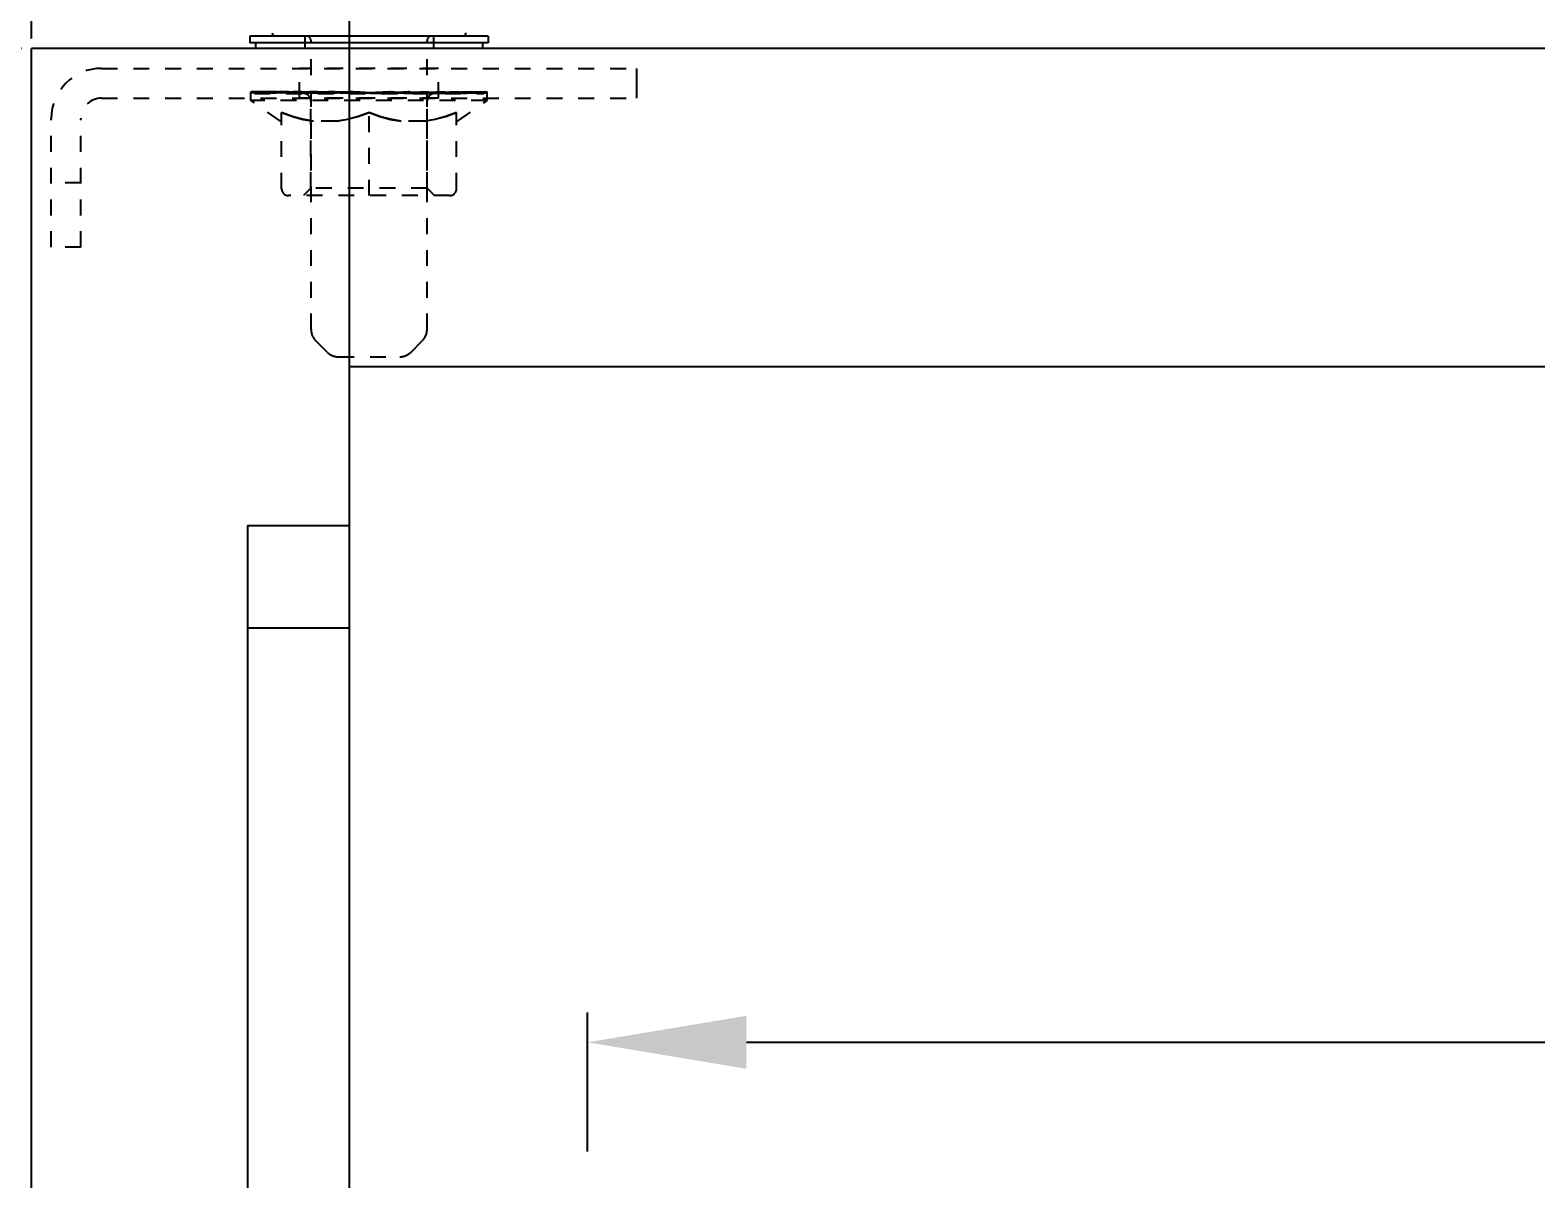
# Model space of a CAD drawing. Extents: x 0 to 288, y 0 to 192.
# Drawn here: x 25.49 to 34.97, y 106.33 to 113.56 of the extents above; entities that cross this region are included whole.
import ezdxf

# ---------------------------------------------------------------- set-up
doc = ezdxf.new("R2010")
doc.units = 0
doc.header["$MEASUREMENT"] = 0
doc.linetypes.add('HIDDEN', pattern=[0.2, 0.1, -0.1])
doc.layers.get('0').update_dxf_attribs({"linetype": 'CONTINUOUS'})
doc.layers.get('DEFPOINTS').update_dxf_attribs({"linetype": 'CONTINUOUS'})
for name, color, linetype in [('DEFAULT_2', 8, 'HIDDEN'), ('dim', 3, 'CONTINUOUS'), ('PANEL', 9, 'CONTINUOUS')]:
    doc.layers.add(name, color=color, linetype=linetype)
doc.styles.add('ROMANS', font='ROMANS.shx')
doc.dimstyles.get("Standard").update_dxf_attribs({"dimscale": 0, "dimtxt": 0.125, "dimasz": 0.1875, "dimexe": 0.187, "dimexo": 0.0625, "dimgap": 0.09, "dimtad": 0, "dimtih": 1, "dimtoh": 1, "dimlfac": 4, "dimzin": 0, "dimdsep": 46, "dimtxsty": 'ROMANS', "dimcen": 0, "dimclrd": 256, "dimclre": 256, "dimadec": 0, "dimazin": 0, "dimtfac": 1, "dimtofl": 0, "dimtmove": 0, "dimatfit": 3, "dimfxl": 0, "dimtolj": 1, "dimtzin": 0, "dimarcsym": 0})

# ---------------------------------------------------------------- blocks, each defined once
blk = doc.blocks.new('*D6')
at = {"layer": 'DEFPOINTS', "color": 0, "linetype": 'Continuous'}
for p in [(22.5, 113.4417), (25.5, 113.4417), (25.5, 53.4417)]:
    blk.add_point(p, dxfattribs=at)
at = {"layer": 'dim', "linetype": 'Continuous', "lineweight": -2}
for p, q in [((25.4375, 113.4417), (22.313, 113.4417)), ((22.5, 112.4417), (22.5, 84.0317)), ((22.5, 54.4417), (22.5, 82.8517)), ((25.4375, 53.4417), (22.313, 53.4417))]:
    blk.add_line(p, q, dxfattribs=at)
at = {"layer": 'dim', "linetype": 'Continuous'}
for points in [[(22.3333, 112.4417), (22.6667, 112.4417), (22.5, 113.4417)], [(22.3333, 54.4417), (22.6667, 54.4417), (22.5, 53.4417)]]:
    blk.add_solid(points, dxfattribs=at)
at = {"layer": 'dim', "color": 0, "linetype": 'Continuous', "insert": (22.5, 83.4417), "char_height": 1, "attachment_point": 5, "style": 'ROMANS'}
blk.add_mtext('\\A1;60.00', dxfattribs=at)
blk = doc.blocks.new('*D7')
at = {"layer": 'DEFPOINTS', "color": 0, "linetype": 'Continuous'}
for p in [(73.5, 118.75), (25.5, 113.4417), (73.5, 113.4417)]:
    blk.add_point(p, dxfattribs=at)
at = {"layer": 'dim', "linetype": 'Continuous', "lineweight": -2}
for p, q in [((25.5, 113.5042), (25.5, 118.937)), ((73.5, 113.5042), (73.5, 118.937)), ((26.5, 118.75), (47.41, 118.75)), ((72.5, 118.75), (51.59, 118.75))]:
    blk.add_line(p, q, dxfattribs=at)
at = {"layer": 'dim', "linetype": 'Continuous'}
for points in [[(26.5, 118.9167), (26.5, 118.5833), (25.5, 118.75)], [(72.5, 118.9167), (72.5, 118.5833), (73.5, 118.75)]]:
    blk.add_solid(points, dxfattribs=at)
at = {"layer": 'dim', "color": 0, "linetype": 'Continuous', "insert": (49.5, 118.75), "char_height": 1, "attachment_point": 5, "style": 'ROMANS'}
blk.add_mtext('\\A1;48.00', dxfattribs=at)
blk = doc.blocks.new('*D18')
at = {"layer": 'DEFPOINTS', "color": 0, "linetype": 'Continuous'}
for p in [(27.5025, 117), (27.5025, 71), (49.5025, 71)]:
    blk.add_point(p, dxfattribs=at)
at = {"layer": 'PANEL', "linetype": 'Continuous', "lineweight": -2}
for p, q in [((27.5025, 71.0625), (27.5025, 117.187)), ((49.5025, 71.0625), (49.5025, 117.187)), ((28.5025, 117), (36.4125, 117)), ((48.5025, 117), (40.5925, 117))]:
    blk.add_line(p, q, dxfattribs=at)
at = {"layer": 'PANEL', "linetype": 'Continuous'}
for points in [[(28.5025, 117.1667), (28.5025, 116.8333), (27.5025, 117)], [(48.5025, 117.1667), (48.5025, 116.8333), (49.5025, 117)]]:
    blk.add_solid(points, dxfattribs=at)
at = {"layer": 'PANEL', "color": 0, "linetype": 'Continuous', "insert": (38.5025, 117), "char_height": 1, "attachment_point": 5, "style": 'ROMANS'}
blk.add_mtext('\\A1;22.00', dxfattribs=at)
blk = doc.blocks.new('*D23')
at = {"layer": 'DEFPOINTS', "color": 0, "linetype": 'Continuous'}
for p in [(48, 107.19), (29, 106.44), (48, 106.44)]:
    blk.add_point(p, dxfattribs=at)
at = {"layer": 'PANEL', "linetype": 'Continuous', "lineweight": -2}
for p, q in [((29, 106.5025), (29, 107.377)), ((48, 106.5025), (48, 107.377)), ((30, 107.19), (36.4814, 107.19)), ((47, 107.19), (40.5186, 107.19))]:
    blk.add_line(p, q, dxfattribs=at)
at = {"layer": 'PANEL', "linetype": 'Continuous'}
for points in [[(30, 107.3567), (30, 107.0233), (29, 107.19)], [(47, 107.3567), (47, 107.0233), (48, 107.19)]]:
    blk.add_solid(points, dxfattribs=at)
at = {"layer": 'PANEL', "color": 0, "linetype": 'Continuous', "insert": (38.5, 107.19), "char_height": 1, "attachment_point": 5, "style": 'ROMANS'}
blk.add_mtext('\\A1;19.00', dxfattribs=at)

msp = doc.modelspace()

# ---------------------------------------------------------------- linework, layer by layer
at = {"color": 7, "linetype": 'Continuous'}
for p, q in [((28.375, 113.5197), (26.875, 113.5197)), ((26.875, 113.5197), (26.875, 113.4777)), ((28.375, 113.5197), (28.375, 113.4777)), ((25.5, 53.4417), (25.5, 113.4417)), ((28.375, 113.4777), (26.875, 113.4777)), ((26.91, 113.4777), (26.91, 113.4417)), ((28.34, 113.4777), (28.34, 113.4417)), ((26.8605, 109.7972), (27.5025, 109.7972))]:
    msp.add_line(p, q, dxfattribs=at)
at = {"linetype": 'ByBlock'}
msp.add_line((73.5, 113.4417), (25.5, 113.4417), dxfattribs=at)
at = {"linetype": 'HIDDEN'}
msp.add_line((28.0625, 113.3167), (27.1875, 113.3167), dxfattribs=at)
at = {"color": 8, "linetype": 'HIDDEN'}
for p, q in [((27.1875, 113.1297), (27.1875, 113.3167)), ((28.0625, 113.1297), (28.0625, 113.3167)), ((28.0625, 113.1297), (27.1875, 113.1297))]:
    msp.add_line(p, q, dxfattribs=at)
for p, q in [((29.308, 113.3167), (29.308, 113.1297)), ((26.8605, 110.4417), (26.8605, 56.4417))]:
    msp.add_line(p, q)
at = {"color": 3, "linetype": 'Continuous'}
for p, q in [((27.5025, 55.4417), (27.5025, 111.4417)), ((27.5025, 111.4417), (71.5025, 111.4417)), ((26.8605, 110.4417), (27.5025, 110.4417))]:
    msp.add_line(p, q, dxfattribs=at)
at = {"color": 7, "linetype": 'Continuous'}
for centre, start, end in [((27.035, 113.5397), 180, 270), ((28.215, 113.5397), 270, 0)]:
    msp.add_arc(centre, 0.02, start, end, dxfattribs=at)
at = {"layer": 'DEFAULT_2', "color": 8, "linetype": 'HIDDEN'}
for p, q in [((27.22, 113.5197), (27.22, 113.4417)), ((28.03, 113.5197), (28.03, 113.4417)), ((27.26, 111.6742), (27.26, 113.4897)), ((27.99, 111.6742), (27.99, 113.4897)), ((26.8815, 113.1151), (26.8815, 113.1697)), ((26.9034, 113.162), (26.8815, 113.162)), ((26.8928, 113.162), (26.8928, 113.1697)), ((26.9138, 113.162), (26.8928, 113.162)), ((26.9149, 113.162), (26.8928, 113.162)), ((26.9034, 113.1581), (26.9034, 113.162)), ((26.9034, 113.1581), (28.3466, 113.1581)), ((26.9138, 113.1581), (26.9138, 113.162)), ((26.9149, 113.1581), (26.9149, 113.162)), ((26.9263, 113.162), (26.9263, 113.1697)), ((26.948, 113.162), (26.9263, 113.162)), ((26.9715, 113.1623), (26.9458, 113.162)), ((26.9458, 113.1581), (26.9458, 113.162)), ((26.974, 113.1623), (26.948, 113.162)), ((26.948, 113.1581), (26.948, 113.162)), ((26.9811, 113.162), (26.9811, 113.1697)), ((27.0017, 113.162), (26.9811, 113.162)), ((27.022, 113.1623), (26.9984, 113.162)), ((26.9984, 113.1581), (26.9984, 113.162)), ((27.0257, 113.1623), (27.0017, 113.162)), ((27.0017, 113.1581), (27.0017, 113.162)), ((27.2382, 113.1616), (27.0092, 113.1616)), ((27.0554, 113.162), (27.0554, 113.1697)), ((27.0743, 113.162), (27.0554, 113.162)), ((27.0568, 113.1581), (27.0568, 113.1616)), ((27.0575, 113.1581), (27.0575, 113.1616)), ((27.0606, 113.1581), (27.0606, 113.1616)), ((27.0909, 113.1623), (27.0701, 113.162)), ((27.0701, 113.1581), (27.0701, 113.162)), ((27.0703, 113.1581), (27.0703, 113.1616)), ((27.0957, 113.1623), (27.0743, 113.162)), ((27.0743, 113.1581), (27.0743, 113.162)), ((27.0764, 113.1616), (27.0775, 113.1628)), ((27.0775, 113.1581), (27.0775, 113.1628)), ((27.0814, 113.1581), (27.0814, 113.1616)), ((27.1007, 113.1581), (27.1007, 113.1616)), ((27.1188, 113.1581), (27.1188, 113.1616)), ((27.1212, 113.1581), (27.1212, 113.1648)), ((27.147, 113.1581), (27.147, 113.1616)), ((27.1471, 113.162), (27.1471, 113.1697)), ((27.1637, 113.162), (27.1471, 113.162)), ((27.176, 113.1623), (27.1587, 113.162)), ((27.1587, 113.1581), (27.1587, 113.162)), ((27.1817, 113.1623), (27.1637, 113.162)), ((27.1637, 113.1581), (27.1637, 113.162)), ((27.1716, 113.1581), (27.1716, 113.1616)), ((27.1873, 113.1581), (27.1873, 113.1665)), ((27.2079, 113.1581), (27.2079, 113.1616)), ((27.2106, 113.1581), (27.2106, 113.1616)), ((27.2382, 113.1581), (27.2382, 113.1616)), ((27.3165, 113.1616), (27.2508, 113.1616)), ((27.2532, 113.162), (27.2532, 113.1697)), ((27.267, 113.162), (27.2532, 113.162)), ((27.2747, 113.1623), (27.2614, 113.162)), ((27.2614, 113.1581), (27.2614, 113.162)), ((27.2812, 113.1623), (27.267, 113.162)), ((27.267, 113.1581), (27.267, 113.162)), ((27.2737, 113.1581), (27.2737, 113.1679)), ((27.2814, 113.1581), (27.2814, 113.1616)), ((27.2926, 113.1581), (27.2926, 113.1616)), ((27.3165, 113.1581), (27.3165, 113.1616)), ((27.4042, 113.1616), (27.3416, 113.1616)), ((27.3653, 113.1581), (27.3653, 113.1616)), ((27.3707, 113.162), (27.3707, 113.1697)), ((27.3813, 113.162), (27.3707, 113.162)), ((27.3751, 113.162), (27.3707, 113.162)), ((27.3751, 113.1581), (27.3751, 113.162)), ((27.3778, 113.169), (27.3767, 113.1694)), ((27.3778, 113.1581), (27.3778, 113.1689)), ((27.3813, 113.1581), (27.3813, 113.162)), ((27.3906, 113.1581), (27.3906, 113.1621)), ((27.4042, 113.1581), (27.4042, 113.1616)), ((27.4986, 113.1616), (27.4409, 113.1616)), ((27.4572, 113.1581), (27.4572, 113.1616)), ((27.4903, 113.1616), (27.625, 113.1697)), ((27.4965, 113.1696), (27.4959, 113.1697)), ((27.4959, 113.162), (27.4959, 113.1697)), ((27.5029, 113.162), (27.4959, 113.162)), ((27.4965, 113.162), (27.4965, 113.1696)), ((27.4965, 113.1581), (27.4965, 113.162)), ((27.4986, 113.1581), (27.4986, 113.1616)), ((27.5015, 113.1581), (27.5015, 113.1623)), ((27.5029, 113.1581), (27.5029, 113.162)), ((27.5968, 113.1616), (27.5459, 113.1616)), ((27.5541, 113.1581), (27.5541, 113.1616)), ((27.5968, 113.1581), (27.5968, 113.1616)), ((27.622, 113.1621), (27.6217, 113.162)), ((27.6217, 113.162), (27.625, 113.162)), ((27.6217, 113.1581), (27.6217, 113.162)), ((27.622, 113.1581), (27.622, 113.1621)), ((27.625, 113.162), (27.625, 113.1697)), ((27.628, 113.1621), (27.6283, 113.162)), ((27.628, 113.1581), (27.628, 113.1621)), ((27.6283, 113.1581), (27.6283, 113.162)), ((27.6307, 113.1616), (27.7041, 113.1616)), ((27.6532, 113.1581), (27.6532, 113.1616)), ((27.6677, 113.1672), (27.7597, 113.1616)), ((27.6677, 113.1616), (27.6677, 113.1672)), ((27.6925, 113.1616), (27.6925, 113.1657)), ((27.6959, 113.1581), (27.6959, 113.1616)), ((27.7471, 113.162), (27.7541, 113.162)), ((27.7471, 113.1581), (27.7471, 113.162)), ((27.7485, 113.1581), (27.7485, 113.1623)), ((27.7514, 113.1616), (27.8091, 113.1616)), ((27.7514, 113.1581), (27.7514, 113.1616)), ((27.7535, 113.1696), (27.7541, 113.1697)), ((27.7535, 113.162), (27.7535, 113.1696)), ((27.7535, 113.1581), (27.7535, 113.162)), ((27.7541, 113.162), (27.7541, 113.1697)), ((27.7928, 113.1581), (27.7928, 113.1616)), ((27.8458, 113.1616), (27.9084, 113.1616)), ((27.8458, 113.1581), (27.8458, 113.1616)), ((27.8594, 113.1581), (27.8594, 113.1621)), ((27.8687, 113.162), (27.8793, 113.162)), ((27.8687, 113.1581), (27.8687, 113.162)), ((27.8722, 113.169), (27.8733, 113.1694)), ((27.8722, 113.1581), (27.8722, 113.1689)), ((27.8749, 113.162), (27.8793, 113.162)), ((27.8749, 113.1581), (27.8749, 113.162)), ((27.8793, 113.162), (27.8793, 113.1697)), ((27.8847, 113.1581), (27.8847, 113.1616)), ((27.9335, 113.1616), (27.9992, 113.1616)), ((27.9335, 113.1581), (27.9335, 113.1616)), ((27.9574, 113.1581), (27.9574, 113.1616)), ((27.9686, 113.1581), (27.9686, 113.1616)), ((27.9688, 113.1623), (27.983, 113.162)), ((27.9763, 113.1581), (27.9763, 113.1679)), ((27.983, 113.162), (27.9968, 113.162)), ((27.983, 113.1581), (27.983, 113.162)), ((27.9886, 113.1581), (27.9886, 113.162)), ((27.9968, 113.162), (27.9968, 113.1697)), ((28.0118, 113.1616), (28.2408, 113.1616)), ((28.0118, 113.1581), (28.0118, 113.1616)), ((28.0394, 113.1581), (28.0394, 113.1616)), ((28.0421, 113.1581), (28.0421, 113.1616)), ((28.0627, 113.1581), (28.0627, 113.1665)), ((28.0683, 113.1623), (28.0863, 113.162)), ((28.0784, 113.1581), (28.0784, 113.1616)), ((28.0863, 113.162), (28.1029, 113.162)), ((28.0863, 113.1581), (28.0863, 113.162)), ((28.0913, 113.1581), (28.0913, 113.162)), ((28.1029, 113.162), (28.1029, 113.1697)), ((28.103, 113.1581), (28.103, 113.1616)), ((28.1288, 113.1581), (28.1288, 113.1648)), ((28.1312, 113.1581), (28.1312, 113.1616)), ((28.1493, 113.1581), (28.1493, 113.1616)), ((28.1543, 113.1623), (28.1757, 113.162)), ((28.1686, 113.1581), (28.1686, 113.1616)), ((28.1736, 113.1616), (28.1725, 113.1628)), ((28.1725, 113.1581), (28.1725, 113.1628)), ((28.1757, 113.162), (28.1946, 113.162)), ((28.1757, 113.1581), (28.1757, 113.162)), ((28.1797, 113.1581), (28.1797, 113.1616)), ((28.1799, 113.1581), (28.1799, 113.162)), ((28.1894, 113.1581), (28.1894, 113.1616)), ((28.1925, 113.1581), (28.1925, 113.1616)), ((28.1932, 113.1581), (28.1932, 113.1616)), ((28.1946, 113.162), (28.1946, 113.1697)), ((28.2243, 113.1623), (28.2483, 113.162)), ((28.2483, 113.162), (28.2689, 113.162)), ((28.2483, 113.1581), (28.2483, 113.162)), ((28.2516, 113.1581), (28.2516, 113.162)), ((28.2689, 113.162), (28.2689, 113.1697)), ((28.276, 113.1623), (28.302, 113.162)), ((28.2804, 113.1623), (28.3191, 113.1623)), ((28.302, 113.162), (28.3237, 113.162)), ((28.302, 113.1581), (28.302, 113.162)), ((28.3042, 113.1581), (28.3042, 113.162)), ((28.3079, 113.1623), (28.3351, 113.162)), ((28.3092, 113.1623), (28.3362, 113.162)), ((28.3191, 113.1623), (28.3466, 113.162)), ((28.3237, 113.162), (28.3237, 113.1697)), ((28.3351, 113.162), (28.3685, 113.162)), ((28.3351, 113.1581), (28.3351, 113.162)), ((28.3362, 113.1581), (28.3362, 113.162)), ((28.3466, 113.1581), (28.3466, 113.162)), ((28.3572, 113.162), (28.3572, 113.1697)), ((28.3685, 113.1151), (28.3685, 113.1697)), ((25.942, 113.1297), (29.308, 113.1297)), ((28.3685, 113.1151), (26.8815, 113.1151)), ((27.0679, 112.9845), (26.8815, 113.1151)), ((27.2591, 112.5631), (27.2591, 113.1115)), ((27.9909, 112.5631), (27.9909, 113.1115)), ((28.1821, 112.9845), (28.3685, 113.1151)), ((25.812, 112.1917), (25.812, 112.9997)), ((27.0679, 112.9845), (27.0745, 112.9845)), ((27.0745, 112.5599), (27.0745, 113.0396)), ((27.4238, 112.9845), (27.2757, 112.9845)), ((27.625, 112.5165), (27.625, 113.0396)), ((27.9743, 112.9845), (27.8262, 112.9845)), ((28.1755, 112.5599), (28.1755, 113.0396)), ((28.1755, 112.9845), (28.1821, 112.9845)), ((25.812, 112.5967), (25.625, 112.5967)), ((28.1321, 112.5165), (27.1179, 112.5165)), ((27.2591, 112.5631), (27.2125, 112.5165)), ((27.9909, 112.5631), (27.2591, 112.5631)), ((27.9909, 112.5631), (28.0375, 112.5165)), ((25.812, 112.1917), (25.625, 112.1917)), ((27.3607, 111.532), (27.2893, 111.6034)), ((27.8893, 111.532), (27.9607, 111.6034)), ((27.4314, 111.5027), (27.8186, 111.5027))]:
    msp.add_line(p, q, dxfattribs=at)
at = {"layer": 'DEFAULT_2', "linetype": 'HIDDEN'}
for p, q in [((25.942, 113.3167), (29.308, 113.3167)), ((25.625, 112.1917), (25.625, 112.9997))]:
    msp.add_line(p, q, dxfattribs=at)
at = {"layer": 'DEFAULT_2', "color": 8, "linetype": 'HIDDEN'}
for points in [[(27.0693, 113.1616), (27.0527, 113.1634), (27.0318, 113.1651), (27.007, 113.1666), (26.979, 113.1678), (26.9482, 113.1687), (26.9155, 113.1694), (26.8815, 113.1697)], [(26.8815, 113.1697), (26.8828, 113.1671), (26.8865, 113.1645), (26.8928, 113.162)], [(26.8928, 113.1697), (26.8865, 113.1671), (26.8828, 113.1645), (26.8815, 113.162)], [(26.9263, 113.1697), (26.9127, 113.1671), (26.9015, 113.1645), (26.8928, 113.162)], [(27.1012, 113.1616), (27.0796, 113.1634), (27.0542, 113.1651), (27.0256, 113.1666), (26.9945, 113.1678), (26.9615, 113.1687), (26.9273, 113.1694), (26.8928, 113.1697)], [(27.0544, 113.1616), (27.0433, 113.1634), (27.0275, 113.1651), (27.0072, 113.1666), (26.9831, 113.1678), (26.9556, 113.1687), (26.9253, 113.1694), (26.8928, 113.1697)], [(26.8928, 113.1697), (26.9015, 113.1671), (26.9127, 113.1645), (26.9263, 113.162)], [(27.0092, 113.1616), (26.9843, 113.1621), (26.9581, 113.1623), (26.9309, 113.1623), (26.9034, 113.162)], [(27.0137, 113.1616), (26.9912, 113.1621), (26.9668, 113.1623), (26.9408, 113.1623), (26.9138, 113.162)], [(27.0235, 113.1616), (26.9969, 113.1621), (26.9696, 113.1623), (26.9421, 113.1623), (26.9149, 113.162)], [(26.9811, 113.1697), (26.9606, 113.1671), (26.9423, 113.1645), (26.9263, 113.162)], [(27.1489, 113.1616), (27.123, 113.1634), (27.0939, 113.1651), (27.0624, 113.1666), (27.0291, 113.1678), (26.9949, 113.1687), (26.9604, 113.1694), (26.9263, 113.1697)], [(26.9263, 113.1697), (26.9423, 113.1671), (26.9606, 113.1645), (26.9811, 113.162)], [(27.0568, 113.1616), (27.0515, 113.1634), (27.0413, 113.1651), (27.0262, 113.1666), (27.0067, 113.1678), (26.9832, 113.1687), (26.9562, 113.1694), (26.9263, 113.1697)], [(27.056, 113.1616), (27.0286, 113.1621), (27.0011, 113.1623), (26.9715, 113.1623)], [(27.0554, 113.1697), (27.0286, 113.1671), (27.0038, 113.1645), (26.9811, 113.162)], [(27.2112, 113.1616), (27.1816, 113.1634), (27.1497, 113.1651), (27.1163, 113.1666), (27.0819, 113.1678), (27.0474, 113.1687), (27.0136, 113.1694), (26.9811, 113.1697)], [(26.9811, 113.1697), (27.0038, 113.1671), (27.0286, 113.1645), (27.0554, 113.162)], [(27.0775, 113.1628), (27.0772, 113.1634), (27.0728, 113.1651), (27.0634, 113.1666), (27.0492, 113.1678), (27.0304, 113.1687), (27.0076, 113.1694), (26.9811, 113.1697)], [(27.0367, 113.1616), (27.0174, 113.1621), (26.9955, 113.1623)], [(27.1058, 113.1616), (27.0783, 113.1621), (27.0515, 113.1623), (27.022, 113.1623)], [(27.0776, 113.1616), (27.062, 113.1621), (27.0434, 113.1623)], [(27.1471, 113.1697), (27.1148, 113.1671), (27.0842, 113.1645), (27.0554, 113.162)], [(27.0554, 113.1697), (27.0842, 113.1671), (27.1148, 113.1645), (27.1471, 113.162)], [(27.286, 113.1616), (27.2537, 113.1634), (27.22, 113.1651), (27.1856, 113.1666), (27.1512, 113.1678), (27.1175, 113.1687), (27.0854, 113.1694), (27.0554, 113.1697)], [(27.1212, 113.1648), (27.1211, 113.1651), (27.1176, 113.1666), (27.1091, 113.1678), (27.0956, 113.1687), (27.0776, 113.1694), (27.0554, 113.1697)], [(27.1714, 113.1616), (27.1447, 113.1621), (27.1193, 113.1623), (27.0909, 113.1623)], [(27.1351, 113.1616), (27.1237, 113.1621), (27.1089, 113.1623)], [(27.1127, 113.1616), (27.1195, 113.1634), (27.1212, 113.1648)], [(27.2532, 113.1697), (27.2164, 113.1671), (27.181, 113.1645), (27.1471, 113.162)], [(27.1471, 113.1697), (27.181, 113.1671), (27.2164, 113.1645), (27.2532, 113.162)], [(27.3711, 113.1616), (27.3372, 113.1634), (27.3026, 113.1651), (27.2683, 113.1666), (27.2348, 113.1678), (27.203, 113.1687), (27.1736, 113.1694), (27.1471, 113.1697)], [(27.1873, 113.1665), (27.1847, 113.1678), (27.177, 113.1687), (27.1643, 113.1694), (27.1471, 113.1697)], [(27.1646, 113.1616), (27.1772, 113.1634), (27.1848, 113.1651), (27.1873, 113.1665)], [(27.2508, 113.1616), (27.2257, 113.1621), (27.2025, 113.1623), (27.176, 113.1623)], [(27.2075, 113.1616), (27.2007, 113.1621), (27.1901, 113.1623)], [(27.2305, 113.1616), (27.2484, 113.1634), (27.2618, 113.1651), (27.2703, 113.1666), (27.2736, 113.1678), (27.2737, 113.1679)], [(27.2532, 113.1697), (27.2913, 113.1671), (27.3305, 113.1645), (27.3707, 113.162)], [(27.4639, 113.1616), (27.4293, 113.1634), (27.395, 113.1651), (27.3618, 113.1666), (27.3303, 113.1678), (27.3013, 113.1687), (27.2755, 113.1694), (27.2532, 113.1697)], [(27.3707, 113.1697), (27.3305, 113.1671), (27.2913, 113.1645), (27.2532, 113.162)], [(27.2737, 113.1679), (27.2719, 113.1687), (27.2651, 113.1694), (27.2532, 113.1697)], [(27.3416, 113.1616), (27.3188, 113.1621), (27.2986, 113.1623), (27.2747, 113.1623)], [(27.2926, 113.1616), (27.2905, 113.1621), (27.2845, 113.1623)], [(27.3083, 113.1616), (27.3311, 113.1634), (27.3498, 113.1651), (27.364, 113.1666), (27.3733, 113.1678), (27.3776, 113.1687), (27.3778, 113.169)], [(27.3707, 113.1697), (27.4118, 113.1671), (27.4535, 113.1645), (27.4959, 113.162)], [(27.5616, 113.1616), (27.5274, 113.1634), (27.4944, 113.1651), (27.4633, 113.1666), (27.4348, 113.1678), (27.4095, 113.1687), (27.388, 113.1694), (27.3707, 113.1697)], [(27.4959, 113.1697), (27.4535, 113.1671), (27.4117, 113.1645), (27.3707, 113.162)], [(27.3906, 113.1621), (27.3893, 113.1623), (27.3841, 113.1623), (27.3751, 113.162)], [(27.4409, 113.1616), (27.4212, 113.1621), (27.4045, 113.1623), (27.3911, 113.1623), (27.3813, 113.162)], [(27.3878, 113.1616), (27.3905, 113.1621), (27.3906, 113.1621)], [(27.3958, 113.1616), (27.4228, 113.1634), (27.4462, 113.1651), (27.4656, 113.1666), (27.4806, 113.1678), (27.4907, 113.1687), (27.4959, 113.1694), (27.4965, 113.1696)], [(27.4959, 113.1697), (27.5387, 113.1671), (27.5818, 113.1645), (27.6307, 113.1616)], [(27.6612, 113.1616), (27.6285, 113.1634), (27.5977, 113.1651), (27.5697, 113.1666), (27.545, 113.1678), (27.5242, 113.1687), (27.5077, 113.1694), (27.4959, 113.1697)], [(27.5459, 113.1616), (27.5298, 113.1621), (27.5172, 113.1623), (27.5081, 113.1623), (27.5029, 113.162)], [(27.5888, 113.1616), (27.6215, 113.1634), (27.6523, 113.1651), (27.6803, 113.1666), (27.705, 113.1678), (27.7258, 113.1687), (27.7423, 113.1694), (27.7541, 113.1697)], [(27.5968, 113.1616), (27.6087, 113.1621), (27.6169, 113.1623), (27.6213, 113.1623), (27.622, 113.1621)], [(27.7541, 113.1697), (27.7113, 113.1671), (27.6682, 113.1645), (27.625, 113.162)], [(27.6532, 113.1616), (27.6413, 113.1621), (27.6331, 113.1623), (27.6287, 113.1623), (27.628, 113.1621)], [(27.6428, 113.1616), (27.6343, 113.1619), (27.6283, 113.162)], [(27.6884, 113.1616), (27.7226, 113.1634), (27.7556, 113.1651), (27.7867, 113.1666), (27.8152, 113.1678), (27.8405, 113.1687), (27.862, 113.1694), (27.8793, 113.1697)], [(27.7041, 113.1616), (27.7202, 113.1621), (27.7328, 113.1623), (27.7419, 113.1623), (27.7471, 113.162)], [(27.8542, 113.1616), (27.8272, 113.1634), (27.8038, 113.1651), (27.7844, 113.1666), (27.7694, 113.1678), (27.7593, 113.1687), (27.7541, 113.1694), (27.7535, 113.1696)], [(27.7541, 113.1697), (27.7965, 113.1671), (27.8383, 113.1645), (27.8793, 113.162)], [(27.8793, 113.1697), (27.8382, 113.1671), (27.7964, 113.1645), (27.7541, 113.162)], [(27.7861, 113.1616), (27.8207, 113.1634), (27.855, 113.1651), (27.8882, 113.1666), (27.9197, 113.1678), (27.9487, 113.1687), (27.9745, 113.1694), (27.9968, 113.1697)], [(27.8091, 113.1616), (27.8288, 113.1621), (27.8455, 113.1623), (27.8589, 113.1623), (27.8687, 113.162)], [(27.8594, 113.1621), (27.8607, 113.1623), (27.8659, 113.1623), (27.8749, 113.162)], [(27.8622, 113.1616), (27.8595, 113.1621), (27.8594, 113.1621)], [(27.9417, 113.1616), (27.9189, 113.1634), (27.9002, 113.1651), (27.886, 113.1666), (27.8767, 113.1678), (27.8724, 113.1687), (27.8722, 113.169)], [(27.8789, 113.1616), (27.9128, 113.1634), (27.9474, 113.1651), (27.9817, 113.1666), (28.0152, 113.1678), (28.047, 113.1687), (28.0764, 113.1694), (28.1029, 113.1697)], [(27.8793, 113.1697), (27.9195, 113.1671), (27.9587, 113.1645), (27.9968, 113.162)], [(27.9968, 113.1697), (27.9587, 113.1671), (27.9195, 113.1645), (27.8793, 113.162)], [(27.9084, 113.1616), (27.9312, 113.1621), (27.9514, 113.1623)], [(27.9514, 113.1623), (27.9753, 113.1623), (27.9886, 113.162)], [(27.9574, 113.1616), (27.9595, 113.1621), (27.9655, 113.1623)], [(27.964, 113.1616), (27.9963, 113.1634), (28.03, 113.1651), (28.0644, 113.1666), (28.0988, 113.1678), (28.1325, 113.1687), (28.1646, 113.1694), (28.1946, 113.1697)], [(27.9763, 113.1679), (27.9781, 113.1687), (27.9849, 113.1694), (27.9968, 113.1697)], [(28.0195, 113.1616), (28.0016, 113.1634), (27.9882, 113.1651), (27.9797, 113.1666), (27.9764, 113.1678), (27.9763, 113.1679)], [(28.1029, 113.1697), (28.069, 113.1671), (28.0335, 113.1645), (27.9968, 113.162)], [(27.9968, 113.1697), (28.0336, 113.1671), (28.069, 113.1645), (28.1029, 113.162)], [(27.9992, 113.1616), (28.0243, 113.1621), (28.0475, 113.1623)], [(28.0388, 113.1616), (28.0684, 113.1634), (28.1003, 113.1651), (28.1337, 113.1666), (28.1681, 113.1678), (28.2026, 113.1687), (28.2364, 113.1694), (28.2689, 113.1697)], [(28.0425, 113.1616), (28.0493, 113.1621), (28.0599, 113.1623)], [(28.0475, 113.1623), (28.074, 113.1623), (28.0913, 113.162)], [(28.0627, 113.1665), (28.0653, 113.1678), (28.073, 113.1687), (28.0857, 113.1694), (28.1029, 113.1697)], [(28.0854, 113.1616), (28.0728, 113.1634), (28.0652, 113.1651), (28.0627, 113.1665)], [(28.0786, 113.1616), (28.1053, 113.1621), (28.1307, 113.1623)], [(28.1011, 113.1616), (28.127, 113.1634), (28.1561, 113.1651), (28.1876, 113.1666), (28.2209, 113.1678), (28.2551, 113.1687), (28.2896, 113.1694), (28.3237, 113.1697)], [(28.1946, 113.1697), (28.1658, 113.1671), (28.1352, 113.1645), (28.1029, 113.162)], [(28.1029, 113.1697), (28.1352, 113.1671), (28.1658, 113.1645), (28.1946, 113.162)], [(28.1149, 113.1616), (28.1263, 113.1621), (28.1411, 113.1623)], [(28.1288, 113.1648), (28.1289, 113.1651), (28.1324, 113.1666), (28.1409, 113.1678), (28.1544, 113.1687), (28.1724, 113.1694), (28.1946, 113.1697)], [(28.1373, 113.1616), (28.1305, 113.1634), (28.1288, 113.1648)], [(28.1307, 113.1623), (28.1591, 113.1623), (28.1799, 113.162)], [(28.1442, 113.1616), (28.1717, 113.1621), (28.1985, 113.1623)], [(28.1488, 113.1616), (28.1704, 113.1634), (28.1958, 113.1651), (28.2244, 113.1666), (28.2555, 113.1678), (28.2885, 113.1687), (28.3227, 113.1694), (28.3572, 113.1697)], [(28.1724, 113.1616), (28.188, 113.1621), (28.2066, 113.1623)], [(28.1725, 113.1628), (28.1728, 113.1634), (28.1772, 113.1651), (28.1866, 113.1666), (28.2008, 113.1678), (28.2196, 113.1687), (28.2424, 113.1694), (28.2689, 113.1697)], [(28.1807, 113.1616), (28.1973, 113.1634), (28.2182, 113.1651), (28.243, 113.1666), (28.271, 113.1678), (28.3018, 113.1687), (28.3345, 113.1694), (28.3685, 113.1697)], [(28.1932, 113.1616), (28.1985, 113.1634), (28.2087, 113.1651), (28.2238, 113.1666), (28.2433, 113.1678), (28.2668, 113.1687), (28.2938, 113.1694), (28.3237, 113.1697)], [(28.194, 113.1616), (28.2214, 113.1621), (28.2489, 113.1623)], [(28.2689, 113.1697), (28.2462, 113.1671), (28.2214, 113.1645), (28.1946, 113.162)], [(28.1946, 113.1697), (28.2214, 113.1671), (28.2462, 113.1645), (28.2689, 113.162)], [(28.1956, 113.1616), (28.2067, 113.1634), (28.2225, 113.1651), (28.2428, 113.1666), (28.2669, 113.1678), (28.2944, 113.1687), (28.3247, 113.1694), (28.3572, 113.1697)], [(28.1985, 113.1623), (28.228, 113.1623), (28.2516, 113.162)], [(28.2133, 113.1616), (28.2326, 113.1621), (28.2545, 113.1623)], [(28.2265, 113.1616), (28.2531, 113.1621), (28.2804, 113.1623)], [(28.2363, 113.1616), (28.2588, 113.1621), (28.2832, 113.1623)], [(28.2408, 113.1616), (28.2657, 113.1621), (28.2919, 113.1623)], [(28.2489, 113.1623), (28.2785, 113.1623), (28.3042, 113.162)], [(28.3237, 113.1697), (28.3077, 113.1671), (28.2894, 113.1645), (28.2689, 113.162)], [(28.2689, 113.1697), (28.2894, 113.1671), (28.3077, 113.1645), (28.3237, 113.162)], [(28.3237, 113.1697), (28.3373, 113.1671), (28.3485, 113.1645), (28.3572, 113.162)], [(28.3572, 113.1697), (28.3485, 113.1671), (28.3373, 113.1645), (28.3237, 113.162)], [(28.3572, 113.1697), (28.3635, 113.1671), (28.3672, 113.1645), (28.3685, 113.162)], [(28.3685, 113.1697), (28.3672, 113.1671), (28.3635, 113.1645), (28.3572, 113.162)], [(27.2757, 112.9845), (27.2094, 112.9963), (27.1428, 113.0147), (27.0745, 113.0396)], [(27.0745, 113.0396), (27.1434, 113.0145), (27.2099, 112.9962), (27.2757, 112.9845)], [(27.4238, 112.9845), (27.4901, 112.9963), (27.5567, 113.0147), (27.625, 113.0396)], [(27.625, 113.0396), (27.5561, 113.0145), (27.4896, 112.9962), (27.4238, 112.9845)], [(27.8262, 112.9845), (27.7599, 112.9963), (27.6933, 113.0147), (27.625, 113.0396)], [(27.625, 113.0396), (27.6939, 113.0145), (27.7604, 112.9962), (27.8262, 112.9845)], [(27.9743, 112.9845), (28.0406, 112.9963), (28.1072, 113.0147), (28.1755, 113.0396)], [(28.1755, 113.0396), (28.1066, 113.0145), (28.0401, 112.9962), (27.9743, 112.9845)]]:
    msp.add_lwpolyline(points, dxfattribs=at)
for centre, radius, start, end in [((27.23, 113.4897), 0.03, 0, 90), ((28.02, 113.4897), 0.03, 90, 180), ((27.2125, 113.1115), 0.0466, 0, 90), ((28.0375, 113.1115), 0.0466, 90, 180), ((25.942, 112.9997), 0.13, 90, 180), ((27.1179, 112.5599), 0.0434, 180, 270), ((28.1321, 112.5599), 0.0434, 270, 360), ((27.36, 111.6742), 0.1, 180, 225), ((27.89, 111.6742), 0.1, 315, 0), ((27.4314, 111.6027), 0.1, 225, 270), ((27.8186, 111.6027), 0.1, 270, 315)]:
    msp.add_arc(centre, radius, start, end, dxfattribs=at)
at = {"layer": 'DEFAULT_2', "linetype": 'HIDDEN'}
msp.add_arc((25.942, 112.9997), 0.317, 90, 180, dxfattribs=at)

# ---------------------------------------------------------------- dimensions: what is measured, and where the dimension line sits
at = {"layer": 'dim', "linetype": 'Continuous'}
dim = msp.add_linear_dim(base=(73.5, 118.75), p1=(25.5, 113.4417), p2=(73.5, 113.4417), dimstyle='Standard', override={"dimscale": 1, "dimtxt": 1, "dimasz": 1, "dimlfac": 1}, dxfattribs=at)
dim.commit()
dim.dimension.update_dxf_attribs({"geometry": '*D7', "text_midpoint": (49.5, 118.75), "dimtype": 160})
dim = msp.add_linear_dim(base=(22.5, 113.4417), p1=(25.5, 53.4417), p2=(25.5, 113.4417), angle=90, dimstyle='Standard', override={"dimscale": 1, "dimtxt": 1, "dimasz": 1, "dimlfac": 1}, dxfattribs=at)
dim.commit()
dim.dimension.update_dxf_attribs({"geometry": '*D6', "text_midpoint": (22.5, 83.4417)})
at = {"layer": 'PANEL', "linetype": 'Continuous'}
dim = msp.add_linear_dim(base=(27.5025, 117), p1=(49.5025, 71), p2=(27.5025, 71), dimstyle='Standard', override={"dimscale": 1, "dimtxt": 1, "dimasz": 1, "dimlfac": 1}, dxfattribs=at)
dim.commit()
dim.dimension.update_dxf_attribs({"geometry": '*D18', "text_midpoint": (38.5025, 117), "dimtype": 160})
dim = msp.add_linear_dim(base=(48, 107.19), p1=(29, 106.44), p2=(48, 106.44), dimstyle='Standard', override={"dimscale": 1, "dimtxt": 1, "dimasz": 1, "dimlfac": 1}, dxfattribs=at)
dim.commit()
dim.dimension.update_dxf_attribs({"geometry": '*D23', "text_midpoint": (38.5, 107.19)})

doc.saveas('drawing.dxf')
